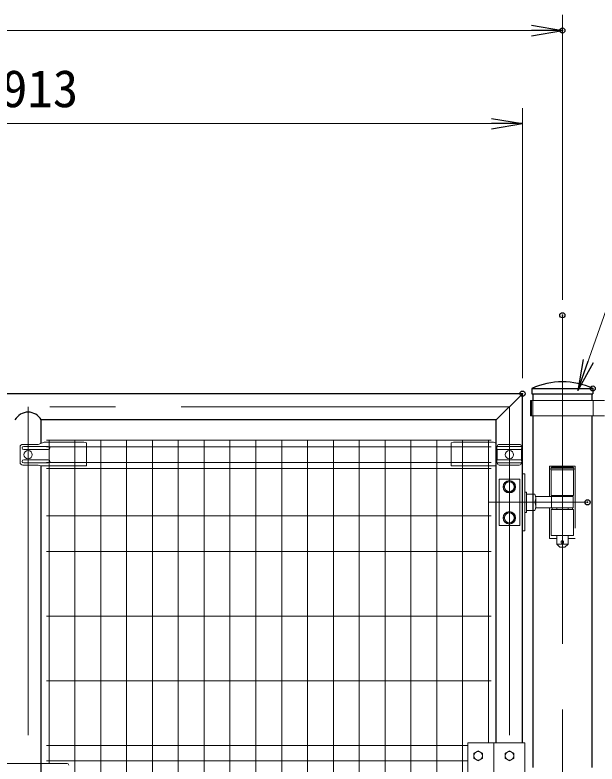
# Model space of a CAD drawing. Units: millimetres, scale not verified. Extents: x -6300 to 6300, y -4454 to 4456.
# Drawn here: x -380 to 746, y -996 to 452 of the extents above; entities that cross this region are included whole.
import ezdxf
from ezdxf.enums import TextEntityAlignment as Align

# ---------------------------------------------------------------- set-up
doc = ezdxf.new("R2010")
doc.units = ezdxf.units.MM
doc.header["$LTSCALE"] = 20
doc.header["$PDMODE"] = 32
doc.header["$PDSIZE"] = 10
doc.linetypes.add('DASHED', pattern=[7.5, 6, -1.5])
doc.linetypes.add('USER1', pattern=[50.8, 31.75, -6.35, 6.35, -6.35])
for name, color, linetype, lineweight in [('0-0_D-STR3', 3, 'Continuous', 13), ('0-1_D-BMK', 2, 'USER1', 13), ('0-2_D-STR1', 1, 'Continuous', 25), ('0-6_D-STR-DIM', 7, 'Continuous', 13), ('0-8_Defpoints', 8, 'Continuous', 25), ('0-9_D-STR-TXT', 7, 'Continuous', 13), ('0-A_D-STR2', 7, 'Continuous', 13)]:
    doc.layers.add(name, color=color, linetype=linetype, lineweight=lineweight)
doc.layers.add('0-7_0', color=7, linetype='Continuous')
doc.styles.add('ＭＳ ゴシック', font='')
doc.styles.get('ＭＳ ゴシック').set_extended_font_data('MS Gothic')

# ---------------------------------------------------------------- blocks, each defined once
blk = doc.blocks.new('_Open')
at = {"layer": '0-7_0'}
blk.add_line((-20, 3.333), (0, 0), dxfattribs=at)
blk.add_lwpolyline([(-20, -3.333), (0, 0), (-20, 0)], dxfattribs=at)

msp = doc.modelspace()

# ---------------------------------------------------------------- linework, layer by layer
at = {"layer": '0-0_D-STR3'}
for p, q in [((617.23, -292.74), (760.29, -292.74)), ((617.23, -292.74), (617.23, -322.74)), ((619.44, -292.74), (619.44, -322.74)), ((621.74, -292.74), (621.74, -322.74)), ((738.34, -292.74), (738.34, -322.74)), ((617.23, -322.74), (760.29, -322.74)), ((-323.7, -373.74), (-335.26, -377.74)), ((-246.61, -373.74), (-323.7, -373.74)), ((-246.61, -373.74), (-241.61, -374.74)), ((-241.61, -374.74), (-241.61, -418.56)), ((468.49, -373.74), (463.49, -374.74)), ((463.49, -374.74), (463.49, -418.56)), ((468.49, -373.74), (545.57, -373.74)), ((545.57, -373.74), (549.89, -375.23)), ((-370.1, -382.74), (-370.1, -412.74)), ((-335.26, -377.74), (-365.1, -377.74)), ((-315.61, -381.74), (-363.02, -381.74)), ((-315.61, -387.74), (-363.02, -387.74)), ((552.82, -381.74), (599.55, -381.74)), ((552.82, -387.74), (599.55, -387.74)), ((552.82, -387.74), (552.82, -407.74)), ((556.82, -377.74), (595.55, -377.74)), ((599.55, -387.74), (599.55, -407.74)), ((-335.26, -417.74), (-365.1, -417.74)), ((-315.61, -407.74), (-363.02, -407.74)), ((-315.61, -413.74), (-363.02, -413.74)), ((-330.01, -419.56), (-335.26, -417.74)), ((-330.01, -419.56), (-242.61, -419.56)), ((551.09, -419.56), (464.49, -419.56)), ((552.82, -407.74), (599.55, -407.74)), ((552.82, -413.74), (599.55, -413.74)), ((556.82, -417.74), (595.55, -417.74)), ((556.34, -444.74), (596.34, -444.74)), ((556.34, -444.74), (556.34, -534.74)), ((596.34, -444.74), (596.34, -534.74)), ((601.89, -434.74), (606.49, -434.74)), ((606.49, -544.74), (606.49, -434.74)), ((565.39, -459.74), (570.83, -450.24)), ((565.39, -459.74), (570.83, -469.24)), ((581.84, -450.24), (570.83, -450.24)), ((587.29, -459.74), (581.84, -450.24)), ((581.84, -469.24), (587.29, -459.74)), ((581.84, -469.24), (570.83, -469.24)), ((606.49, -470.24), (609.69, -470.24)), ((609.69, -473.74), (625.69, -473.74)), ((627.69, -481.71), (627.69, -497.71)), ((609.69, -505.74), (625.33, -505.74)), ((565.39, -519.74), (570.83, -510.24)), ((565.39, -519.74), (570.83, -529.24)), ((581.84, -510.24), (570.83, -510.24)), ((587.29, -519.74), (581.84, -510.24)), ((581.84, -529.24), (587.29, -519.74)), ((556.34, -534.74), (596.34, -534.74)), ((581.84, -529.24), (570.83, -529.24)), ((601.89, -544.74), (606.49, -544.74)), ((606.47, -954.98), (495.99, -954.98)), ((495.99, -954.98), (495.99, -1054.98)), ((546.49, -954.98), (546.49, -1054.98)), ((606.47, -954.98), (606.47, -1054.98)), ((-430.11, -994.74), (-279.11, -994.74))]:
    msp.add_line(p, q, dxfattribs=at)
at = {"layer": '0-0_D-STR3', "linetype": 'DASHED'}
for p, q in [((653.89, -419.74), (653.89, -478.74)), ((653.89, -419.74), (703.89, -419.74)), ((703.89, -419.74), (703.89, -559.74)), ((656.39, -423.74), (658.39, -421.74)), ((656.39, -426.74), (656.39, -423.74)), ((656.39, -423.74), (701.39, -423.74)), ((656.39, -426.74), (701.39, -426.74)), ((657.54, -476.74), (657.54, -426.74)), ((678.89, -421.74), (658.39, -421.74)), ((678.89, -421.74), (699.39, -421.74)), ((701.39, -423.74), (699.39, -421.74)), ((700.24, -426.74), (700.24, -476.74)), ((701.39, -426.74), (701.39, -423.74)), ((657.54, -476.74), (700.24, -476.74)), ((667.89, -476.74), (667.89, -478.74)), ((689.89, -476.74), (689.89, -478.74)), ((658.1, -500.74), (658.1, -478.74)), ((627.42, -500.74), (699.89, -500.74)), ((653.89, -500.74), (653.89, -559.74)), ((657.54, -503.74), (700.24, -503.74)), ((659.39, -500.74), (659.39, -503.74)), ((667.89, -500.74), (667.89, -503.74)), ((689.89, -500.74), (689.89, -503.74)), ((698.39, -500.74), (698.39, -503.74)), ((700.24, -553.74), (700.24, -503.74)), ((653.89, -559.74), (667.89, -559.74)), ((667.89, -553.74), (667.89, -570.74)), ((689.89, -559.74), (703.89, -559.74)), ((673.89, -576.74), (667.89, -570.74)), ((673.89, -576.74), (683.89, -576.74)), ((683.89, -576.74), (689.89, -570.74))]:
    msp.add_line(p, q, dxfattribs=at)
at = {"layer": '0-0_D-STR3'}
msp.add_lwpolyline([(606.49, -509.24), (609.69, -509.24), (609.69, -470.24)], dxfattribs=at)
at = {"layer": '0-0_D-STR3', "linetype": 'DASHED'}
for points in [[(627.42, -478.74), (699.89, -478.74), (699.89, -500.74)], [(657.54, -503.74), (657.54, -553.74), (700.24, -553.74)], [(689.89, -553.74), (689.89, -570.74), (667.89, -570.74)]]:
    msp.add_lwpolyline(points, dxfattribs=at)
at = {"layer": '0-0_D-STR3'}
for points in [[(524.49, -975.07), (524.49, -984.88), (515.99, -989.79), (507.49, -984.88), (507.49, -975.07), (515.99, -970.16)], [(584.99, -975.07), (584.99, -984.88), (576.49, -989.79), (567.99, -984.88), (567.99, -975.07), (576.49, -970.16)]]:
    msp.add_lwpolyline(points, close=True, dxfattribs=at)
for centre, radius in [((-354.61, -397.74), 8), ((576.49, -397.74), 8), ((576.34, -459.74), 12), ((576.34, -459.74), 9.5), ((576.34, -519.74), 12), ((576.34, -519.74), 9.5), ((515.99, -979.98), 8.25), ((576.49, -979.98), 8.25)]:
    msp.add_circle(centre, radius, dxfattribs=at)
at = {"layer": '0-0_D-STR3', "linetype": 'DASHED'}
msp.add_circle((678.89, -566.74), 2.5, dxfattribs=at)
at = {"layer": '0-0_D-STR3'}
for centre, radius, start, end in [((-365.1, -382.74), 5, 90, 180), ((-363.02, -384.74), 3, 90, 270), ((-315.61, -384.74), 3, 270, 90), ((558.08, -384.74), 6.05, 150.26731, 209.73269), ((556.82, -381.74), 4, 90, 180), ((595.55, -381.74), 4, 0, 90), ((594.29, -384.74), 6.05, 330.26731, 29.73269), ((-365.1, -412.74), 5, 180, 270), ((-363.02, -410.74), 3, 90, 270), ((-315.61, -410.74), 3, 270, 90), ((-242.61, -418.56), 1, 270, 0), ((464.49, -418.56), 1, 180, 270), ((558.1, -410.74), 6.07, 150.37394, 209.62606), ((556.82, -413.74), 4, 180, 270), ((595.55, -413.74), 4, 270, 0), ((594.27, -410.74), 6.07, 330.37394, 29.62606), ((610.69, -481.74), 17, 331.92709, 28.07291), ((610.69, -497.74), 17, 331.92709, 28.07291), ((-279.11, -997.74), 3, 0, 90)]:
    msp.add_arc(centre, radius, start, end, dxfattribs=at)
at = {"layer": '0-1_D-BMK'}
for p, q in [((678.89, -128.14), (678.89, -2286.21)), ((576.34, -305.14), (-1285.71, -305.14)), ((-354.61, -305.14), (-354.61, -1704.34)), ((576.34, -305.14), (576.34, -1704.34)), ((536.8, -489.74), (727.72, -489.74))]:
    msp.add_line(p, q, dxfattribs=at)
at = {"layer": '0-2_D-STR1'}
for p, q in [((620.14, -269.74), (737.64, -269.74)), ((620.14, -269.74), (620.14, -279.74)), ((737.64, -269.74), (737.64, -279.74)), ((601.89, -279.74), (-1311.11, -279.74)), ((601.89, -279.74), (551.09, -330.54)), ((601.89, -954.98), (601.89, -279.74)), ((620.14, -279.74), (737.64, -279.74)), ((621.74, -279.74), (621.74, -292.74)), ((736.04, -279.74), (736.04, -292.74)), ((551.09, -330.54), (-329.21, -330.54)), ((-329.21, -375.65), (-329.21, -330.54)), ((551.09, -954.98), (551.09, -330.54)), ((621.74, -322.74), (621.74, -1002.24)), ((736.04, -322.74), (736.04, -1002.24)), ((-329.21, -1589.65), (-329.21, -419.56))]:
    msp.add_line(p, q, dxfattribs=at)
for centre, radius, start, end in [((678.89, -395.99), 139.25, 65.04567, 114.95433), ((-354.61, -344.55), 29, 28.87195, 151.12805)]:
    msp.add_arc(centre, radius, start, end, dxfattribs=at)
at = {"layer": '0-6_D-STR-DIM'}
for p, q in [((678.89, -98.14), (678.89, 452.38)), ((-3261.11, 422.38), (618.89, 422.38)), ((601.89, -249.74), (601.89, 272.38)), ((541.89, 242.38), (-1251.11, 242.38))]:
    msp.add_line(p, q, dxfattribs=at)
at = {"layer": '0-8_Defpoints'}
for p in [(678.89, 422.38), (678.89, -128.14), (601.89, -279.74), (737.64, -269.74), (727.72, -489.74)]:
    msp.add_point(p, dxfattribs=at)
at = {"layer": '0-9_D-STR-TXT'}
msp.add_lwpolyline([(1645.83, -22.49), (797.36, -22.49), (709.62, -271.65)], dxfattribs=at)
at = {"layer": '0-A_D-STR2'}
for p, q in [((540.94, -369.74), (-319.06, -369.74)), ((-314.06, -994.74), (-314.06, -369.74)), ((-264.06, -1639.74), (-264.06, -369.74)), ((-214.06, -1639.74), (-214.06, -369.74)), ((-164.06, -1639.74), (-164.06, -369.74)), ((-114.06, -1639.74), (-114.06, -369.74)), ((-64.06, -1639.74), (-64.06, -369.74)), ((-14.06, -1639.74), (-14.06, -369.74)), ((35.94, -1639.74), (35.94, -369.74)), ((85.94, -1639.74), (85.94, -369.74)), ((135.94, -1639.74), (135.94, -369.74)), ((185.94, -1639.74), (185.94, -369.74)), ((235.94, -1639.74), (235.94, -369.74)), ((285.94, -1639.74), (285.94, -369.74)), ((335.94, -1639.74), (335.94, -369.74)), ((385.94, -1639.74), (385.94, -369.74)), ((435.94, -1639.74), (435.94, -369.74)), ((485.94, -1639.74), (485.94, -369.74)), ((535.94, -954.98), (535.94, -369.74)), ((540.94, -382.84), (-319.06, -382.84)), ((540.94, -412.64), (-319.06, -412.64)), ((540.94, -424.5), (-319.06, -424.5)), ((-319.06, -515.74), (540.94, -515.74)), ((-319.06, -584.74), (540.94, -584.74)), ((-319.06, -709.74), (540.94, -709.74)), ((-319.06, -834.74), (540.94, -834.74)), ((495.99, -959.74), (-319.06, -959.74)), ((495.99, -989.74), (-319.06, -989.74))]:
    msp.add_line(p, q, dxfattribs=at)

# ---------------------------------------------------------------- block references
at = {"layer": '0-6_D-STR-DIM', "xscale": 3, "yscale": 3}
for p in [(678.89, 422.38), (601.89, 242.38)]:
    msp.add_blockref('_Open', p, dxfattribs=at)
at = {"layer": '0-9_D-STR-TXT', "xscale": 3, "yscale": 3, "rotation": 250.59993}
msp.add_blockref('_Open', (708.95, -273.54), dxfattribs=at)

# ---------------------------------------------------------------- texts
at = {"layer": '0-6_D-STR-DIM', "style": 'ＭＳ ゴシック'}
msp.add_text('1913', height=72.14, dxfattribs=at).set_placement((-453.99, 252.5), align=Align.BOTTOM_LEFT)

doc.saveas('drawing.dxf')
